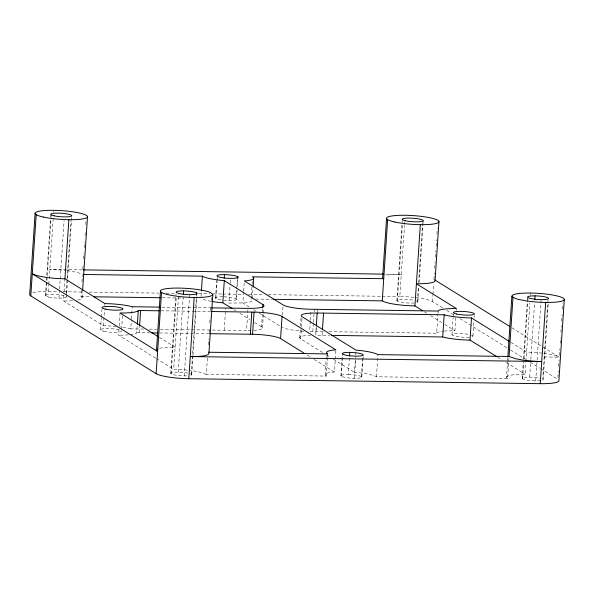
<?xml version="1.0" encoding="UTF-8"?>
<svg xmlns="http://www.w3.org/2000/svg" width="594" height="594" viewBox="0 0 594 594"><rect width="100%" height="100%" fill="white"/><g stroke="black" fill="none" stroke-linecap="round" stroke-linejoin="round"><path stroke-width="0.45" stroke-dasharray="2.97 2.23" d="M45.426 295.634L50.572 218.087M50.639 217.159L50.817 214.389M45.864 296.116L47.149 276.73M47.216 275.809L51.077 217.642M51.136 216.721L51.262 214.872M32.804 292.686A26.277 4.381 3.8 0 1 48.344 291.565L48.775 285.105M48.834 284.177L49.139 279.566M49.205 278.638L53.312 216.788M53.616 212.169L53.742 210.321M58.932 298.136L59.482 289.827M59.549 288.907L64.085 220.582M116.179 326.477A26.277 4.381 3.8 0 0 103.445 325.757L63.469 300.95L63.84 295.411M64.085 291.721L64.939 278.794M66.134 293.629L67.055 279.781M67.115 278.861L70.976 220.693M66.387 296.881L66.573 294.112M66.632 293.191L71.666 217.486M77.584 300.126A26.277 4.381 3.8 0 0 81.014 296.614L81.564 288.305M81.994 281.838L82.425 275.378M82.848 268.919L83.16 264.3M83.524 258.761L83.895 253.222M84.259 247.683L84.63 242.144M85.061 235.677L85.365 231.066M85.796 224.599L86.1 219.988M82.113 297.817L82.544 291.35M100.527 329.826L101.322 317.827M101.381 316.899L101.871 309.519M103.445 325.757L104.485 310.061M104.796 305.442L104.915 303.601M155.569 358.1L118.57 335.142L118.941 329.603M119.186 325.913L120.04 312.986M121.614 329.224L122.535 315.377M143.718 329.076L130.762 328.89L131.378 319.661M131.437 318.74L132.232 306.734M130.108 334.689A26.277 4.381 3.8 0 0 136.531 333.1L137.303 325.26M139.137 332.677L139.508 327.138M170.753 373.403L176.024 294.008M171.191 373.886L176.225 298.181M187.236 370.136A26.277 4.381 3.8 0 0 173.671 369.334L178.638 294.55M178.207 372.148L183.175 297.371M184.259 375.905L189.657 294.661M191.275 374.168L196.547 294.773M191.721 374.651L192.946 356.185M193.005 355.264L196.866 297.097M201.032 296.458L201.336 291.84M335.848 350.794L334.437 372.03L332.239 372.186A26.277 4.381 3.8 0 0 326.24 376.069L206.341 374.383L207.44 357.766M208.301 344.839L208.672 339.3M209.095 332.833L209.407 328.222M209.771 322.683L210.142 317.144M210.573 310.677L210.877 306.059M211.249 300.519L211.494 296.829M215.533 298.032L216.884 277.725M215.971 298.515L217.137 280.977M217.196 280.049L217.382 277.279M224.213 330.212L225.69 308.056M229.039 300.534L230.145 283.917M230.205 282.996L230.45 279.299M236.056 298.797L236.672 289.568M236.731 288.647L237.34 279.41M223.611 300.215A10.506 1.752 3.8 0 0 236.501 299.361L237.11 290.05M237.355 286.353L237.845 278.972M243.592 291.988L242.857 303.066L249.836 307.388M243.651 291.06L244.327 280.903M160.373 329.314L246.532 330.524L248.002 308.368M251.299 296.243L251.121 299.012A26.277 4.381 3.8 0 1 245.114 302.903L226.819 303.103M251.366 295.322L252.042 285.165M252.101 284.244L252.287 281.474M252.346 298.366L253.081 287.288M253.809 330.368A22.52 3.757 3.8 0 0 261.568 326.811L262.793 308.345M262.511 327.836L263.432 313.988M263.491 313.068L263.795 308.449M282.44 315.095L283.115 304.937M299.718 337.86L300.274 329.551M300.519 325.861L301.069 317.552M322.52 352.45L300.668 338.892L301.403 327.814M301.462 326.886L302.138 316.736M310.313 321.265L309.637 331.415L323.448 331.615M310.372 320.337L311.048 310.187M312.83 331.459L313.387 323.151M313.446 322.23L314.308 309.303M316.253 326.863L315.704 335.172L329.499 335.365M316.023 331.504L316.335 326.893M317.315 312.117L317.5 309.348M322.074 335.261L322.319 331.571M325.133 374.866L326.485 354.559M326.24 376.069L327.465 357.61M327.524 356.682L327.71 353.913M340.859 375.802L342.211 355.494M341.298 376.284L342.775 354.128M348.314 374.547A10.506 1.752 3.8 0 1 361.553 377.487A10.506 1.752 3.8 0 1 344.156 377.242A10.506 1.752 3.8 0 1 348.314 374.547L349.48 357.009M508.939 358.323L507.595 378.63L376.448 376.782A26.277 4.381 3.8 0 0 357.343 372.542L354.521 372.312L355.316 360.306M355.687 354.767L355.992 350.156M354.366 378.304L355.843 356.148M361.382 376.566L362.793 355.331M361.828 377.049L362.927 360.432M362.993 359.511L363.172 356.742M376.448 376.782L377.918 354.625M396.889 300.594L402.279 219.349M397.327 301.076L402.42 224.45M442.723 307.93L432.477 301.574A26.277 4.381 3.8 0 0 399.807 296.525L404.529 225.438M404.588 224.51L404.774 221.74M417.411 301.358L418.391 286.59M418.636 282.893L422.624 222.884M417.849 301.841L418.829 287.065M419.141 282.454L423.002 224.287M423.062 223.366L423.247 220.597M432.477 301.574L432.9 295.107M432.967 294.186L433.635 284.029M433.947 279.418L434.377 272.95M434.682 268.332L435.112 261.872M435.417 257.254L435.848 250.794M436.152 246.176L436.583 239.716M436.946 234.177L437.318 228.638M329.017 331.69L436.664 333.212L437.949 313.825M438.016 312.897L438.134 311.056M451.989 334.786L453.088 318.169M453.155 317.248L453.333 314.471M444.164 331.081A26.277 4.381 3.8 0 1 454.907 330.717L455.769 317.79M456.259 310.402L456.378 308.561M472.95 336.033L473.93 321.257M474.183 317.567L474.302 315.718M507.595 378.63L506.489 377.428L507.595 360.81M507.655 359.89L507.781 358.041M522.215 378.363L523.255 362.667M523.5 358.976L527.368 300.809M527.427 299.888L527.613 297.119M522.653 378.846L523.76 362.229M524.005 358.531L528.051 297.601M506.489 377.428L507.172 376.329L509.6 375.415A26.277 4.381 3.8 0 1 525.133 374.294L525.935 362.288M525.994 361.367L529.855 303.207M530.405 294.899L530.531 293.05M529.67 377.108L530.776 360.491M530.836 359.563L534.578 303.252M535.721 380.865L541.119 299.621M548.01 299.732L542.738 379.128A10.506 1.752 3.8 0 1 541.936 380.412M543.183 379.611L548.329 302.056M557.922 377.494L558.353 371.027M558.657 366.416L559.088 359.949M559.399 355.338L559.823 348.871M560.194 343.332L560.558 337.793M560.929 332.254L561.36 325.794M561.664 321.176L562.095 314.716M562.459 309.177L562.83 303.638M436.664 333.212L436.946 332.751A26.277 4.381 3.8 0 1 443.369 331.17M82.224 269.869L49.814 269.409A26.277 4.381 3.8 0 1 66.201 270.537M385.588 274.146L401.277 274.369A26.277 4.381 3.8 0 0 385.744 275.49M48.344 291.565L58.546 291.706M63.179 291.773L83.583 292.062M89.145 292.144L158.695 293.124M166.12 293.228L176.314 293.369M198.574 293.688L209.704 293.844M213.409 293.896L221.755 294.015M222.683 294.023L243.087 294.312M248.648 294.394L263.484 294.602M268.124 294.669L381.259 296.265M382.187 296.272L399.807 296.525M81.014 296.614L90.236 296.74M162.177 297.757L183.383 298.054M255.739 299.079L272.364 299.309M161.843 307.157L210.885 307.848M160.996 310.811L210.12 311.501M149.272 329.158L156.668 329.262M136.813 332.647L150.26 332.84M159.526 332.967L208.643 333.665M544.208 356.972L559.273 357.18L541.936 346.421M130.762 328.89L128.965 328.408A26.277 4.381 3.8 0 0 119.825 326.886M206.341 374.383L199.198 371.985L193.637 370.96A26.277 4.381 3.8 0 0 189.122 370.344M511.976 327.836L541.141 345.931M510.862 342.367L526.603 352.138A26.277 4.381 3.8 0 1 542.99 353.259M446.658 310.372L455.331 315.756M460.06 318.688L507.358 348.039M510.506 349.992L525.482 359.288M530.212 362.221L539.671 368.087M540.458 368.577L557.803 379.336M424.339 311.746L426.692 313.209M430.605 315.637L443.933 323.908M444.72 324.391L454.907 330.717M497.586 357.194L502.309 360.127M506.244 362.57L525.133 374.294M253.712 309.793L256.044 311.234M259.147 313.157L281.645 327.094M326.425 354.87L330.323 357.298M333.449 359.229L354.521 372.312M233.68 309.504L236.004 310.944M239.879 313.35L249.948 319.602M254.596 322.483L261.568 326.811M307.12 355.071L310.239 357.009M314.144 359.437L334.437 372.03M159.4 337.407L175.141 347.178A26.277 4.381 3.8 0 0 157.187 349.213M156.356 358.59L173.671 369.334M540.34 380.68A10.506 1.752 3.8 0 1 525.512 379.804A10.506 1.752 3.8 0 1 525.059 377.287A10.506 1.752 3.8 0 1 539.879 378.17M190.154 373.678A10.506 1.752 3.8 0 1 188.877 375.72M186.754 375.876A10.506 1.752 3.8 0 1 173.017 374.584A10.506 1.752 3.8 0 1 173.804 372.304A10.506 1.752 3.8 0 1 187.726 373.069M543.911 353.378A26.277 4.381 3.8 0 1 559.273 357.18M416.283 300.868A10.506 1.752 3.8 0 1 416.609 302.643M414.36 302.977A10.506 1.752 3.8 0 1 399.755 301.93A10.506 1.752 3.8 0 1 399.94 299.495A10.506 1.752 3.8 0 1 414.553 300.401M471.384 335.061A10.506 1.752 3.8 0 1 471.71 336.835M469.46 337.169A10.506 1.752 3.8 0 1 455.071 336.174A10.506 1.752 3.8 0 1 454.625 333.739A10.506 1.752 3.8 0 1 468.963 334.444M211.108 301.307A26.277 4.381 3.8 0 1 201.455 298.611M128.475 334.853A26.277 4.381 3.8 0 1 118.57 335.142M72.498 300.727A26.277 4.381 3.8 0 1 63.469 300.95M251.039 330.494A22.52 3.757 3.8 0 1 246.532 330.524M303.853 331.2A22.52 3.757 3.8 0 1 282.291 327.442M300.668 338.892A22.52 3.757 3.8 0 1 310.35 335.231M223.871 296.8A10.506 1.752 3.8 0 1 236.501 299.361M221.05 299.888A10.506 1.752 3.8 0 1 215.577 297.809A10.506 1.752 3.8 0 1 222.988 296.785M67.122 270.656A26.277 4.381 3.8 0 1 82.484 274.458M48.723 297.074A10.506 1.752 3.8 0 0 66.112 297.319A10.506 1.752 3.8 0 0 52.881 294.379A10.506 1.752 3.8 0 0 48.723 297.074M103.824 331.266A10.506 1.752 3.8 0 0 121.213 331.511A10.506 1.752 3.8 0 0 107.982 328.571A10.506 1.752 3.8 0 0 103.824 331.266"/><path stroke-width="0.89" d="M35.098 213.461L29.7 294.698A26.277 4.381 3.8 0 0 30.799 295.901L156.133 373.671A26.277 4.381 3.8 0 0 188.795 378.72L540.258 383.679A26.277 4.381 3.8 0 0 558.902 380.539L564.3 299.302M30.799 295.901L36.197 214.664M159.066 307.113L132.232 306.734L130.442 306.252A26.277 4.381 3.8 0 0 104.915 303.601L64.939 278.794L68.867 219.706M82.603 290.429L87.511 216.572M137.363 324.339L138.283 310.491L159.147 310.788M139.568 326.217L140.607 310.521M156.497 350.312L160.425 291.223M156.133 373.671L161.523 292.426M183.36 294.602L183.605 290.904A10.506 1.752 3.8 0 1 196.837 293.844A10.506 1.752 3.8 0 1 179.447 293.599A10.506 1.752 3.8 0 1 183.605 290.904M188.795 378.72L194.193 297.475M196.547 294.773L196.673 292.924M201.403 290.919L202.383 276.151L83.405 274.465M212.838 294.342L212.155 295.433L209.734 296.354A26.277 4.381 3.8 0 1 174.228 295.849A26.277 4.381 3.8 0 1 163.528 289.211A26.277 4.381 3.8 0 1 199.035 289.716C203.608 290.919 209.37 290.733 212.838 294.342L208.91 353.423L208.227 354.521L205.806 355.435A26.277 4.381 3.8 0 1 190.273 356.563L541.735 361.523A26.277 4.381 3.8 0 1 521.762 359.897L516.208 358.865L509.065 356.474L377.918 354.625A26.277 4.381 3.8 0 0 358.821 350.378L355.992 350.156L302.138 316.736A22.52 3.757 3.8 0 1 317.174 313.016L444.186 314.805L445.983 315.288A26.277 4.381 3.8 0 0 471.502 317.946L509.288 341.387M224.213 278.319L224.458 274.621A10.506 1.752 3.8 0 1 237.697 277.561A10.506 1.752 3.8 0 1 220.3 277.316A10.506 1.752 3.8 0 1 224.458 274.621M232.128 308.546L222.832 302.777L224.309 280.62L221.48 280.39A26.277 4.381 3.8 0 1 202.383 276.151M237.407 278.489L237.526 276.641L238.313 277.131M253.141 286.367L253.69 278.059M250.349 334.251L251.819 312.095M304.781 353.623L280.583 338.61A22.52 3.757 3.8 0 0 252.584 334.281L254.054 312.125L211.041 311.516M262.852 307.417L263.038 304.648L224.309 280.62M280.583 338.61L282.053 316.454A22.52 3.757 3.8 0 0 254.054 312.125M316.312 325.943L317.174 313.016M322.445 329.722L323.552 313.105M349.547 356.088L349.792 352.391A10.506 1.752 3.8 0 1 363.023 355.331A10.506 1.752 3.8 0 1 345.634 355.086A10.506 1.752 3.8 0 1 349.792 352.391M386.56 218.414L382.633 277.502A26.277 4.381 3.8 0 0 383.739 278.705L252.591 276.856A26.277 4.381 3.8 0 1 246.584 280.739L244.327 280.903L283.115 304.937A22.52 3.757 3.8 0 0 311.108 309.259L438.134 311.056L438.417 310.595A26.277 4.381 3.8 0 1 456.378 308.561L416.401 283.754A26.277 4.381 3.8 0 0 435.046 280.613L438.973 221.532M422.772 310.773L414.931 305.91A26.277 4.381 3.8 0 1 382.261 300.861L387.659 219.617M414.931 305.91L420.329 224.666M496.799 356.704L470.032 340.102A26.277 4.381 3.8 0 1 444.512 337.451L442.716 336.961L444.186 314.805M470.032 340.102L471.502 317.946M507.84 357.12L511.887 296.183L512.57 295.092L514.991 294.171A26.277 4.381 3.8 0 1 550.497 294.676A26.277 4.381 3.8 0 1 561.196 301.314A26.277 4.381 3.8 0 1 525.69 300.809C521.116 299.606 515.354 299.792 511.887 296.183M509.065 356.474L512.986 297.386M534.823 299.554L535.068 295.864A10.506 1.752 3.8 0 1 548.299 298.804A10.506 1.752 3.8 0 1 530.91 298.559A10.506 1.752 3.8 0 1 535.068 295.864M540.258 383.679L545.656 302.435M138.283 310.491L138.001 310.944A26.277 4.381 3.8 0 1 120.04 312.986L157.826 336.427M83.153 269.876L383.739 274.116M93.926 296.792L160.328 297.735M273.285 299.324L382.261 300.861M211.806 307.863L248.002 308.368A22.52 3.757 3.8 0 0 263.038 304.648M151.188 332.848L157.67 332.944M209.571 333.672L252.584 334.281M331.355 335.395L442.716 336.961M208.732 352.235L327.71 353.913A26.277 4.381 3.8 0 1 333.709 350.029L335.907 349.866L282.053 316.454M222.832 302.777L220.01 302.546A26.277 4.381 3.8 0 1 211.924 301.455M434.734 279.9L509.615 326.366M157.187 349.213A26.277 4.381 3.8 0 0 157.603 351.514L32.276 273.745A26.277 4.381 3.8 0 0 64.939 278.794M394.802 222.015A26.277 4.381 3.8 0 0 438.29 222.624A26.277 4.381 3.8 0 0 405.205 215.28A26.277 4.381 3.8 0 0 394.802 222.015M405.583 220.79A10.506 1.752 3.8 0 0 422.973 221.035A10.506 1.752 3.8 0 0 409.741 218.095A10.506 1.752 3.8 0 0 405.583 220.79M105.294 309.11A10.506 1.752 3.8 0 0 122.691 309.355A10.506 1.752 3.8 0 0 109.452 306.415A10.506 1.752 3.8 0 0 105.294 309.11M456.756 314.07A10.506 1.752 3.8 0 0 474.153 314.315A10.506 1.752 3.8 0 0 460.914 311.375A10.506 1.752 3.8 0 0 456.756 314.07M54.121 215.83A10.506 1.752 3.8 0 0 71.51 216.075A10.506 1.752 3.8 0 0 58.279 213.135A10.506 1.752 3.8 0 0 54.121 215.83M43.34 217.055A26.277 4.381 3.8 0 0 86.828 217.671A26.277 4.381 3.8 0 0 53.742 210.321A26.277 4.381 3.8 0 0 43.34 217.055"/></g></svg>
